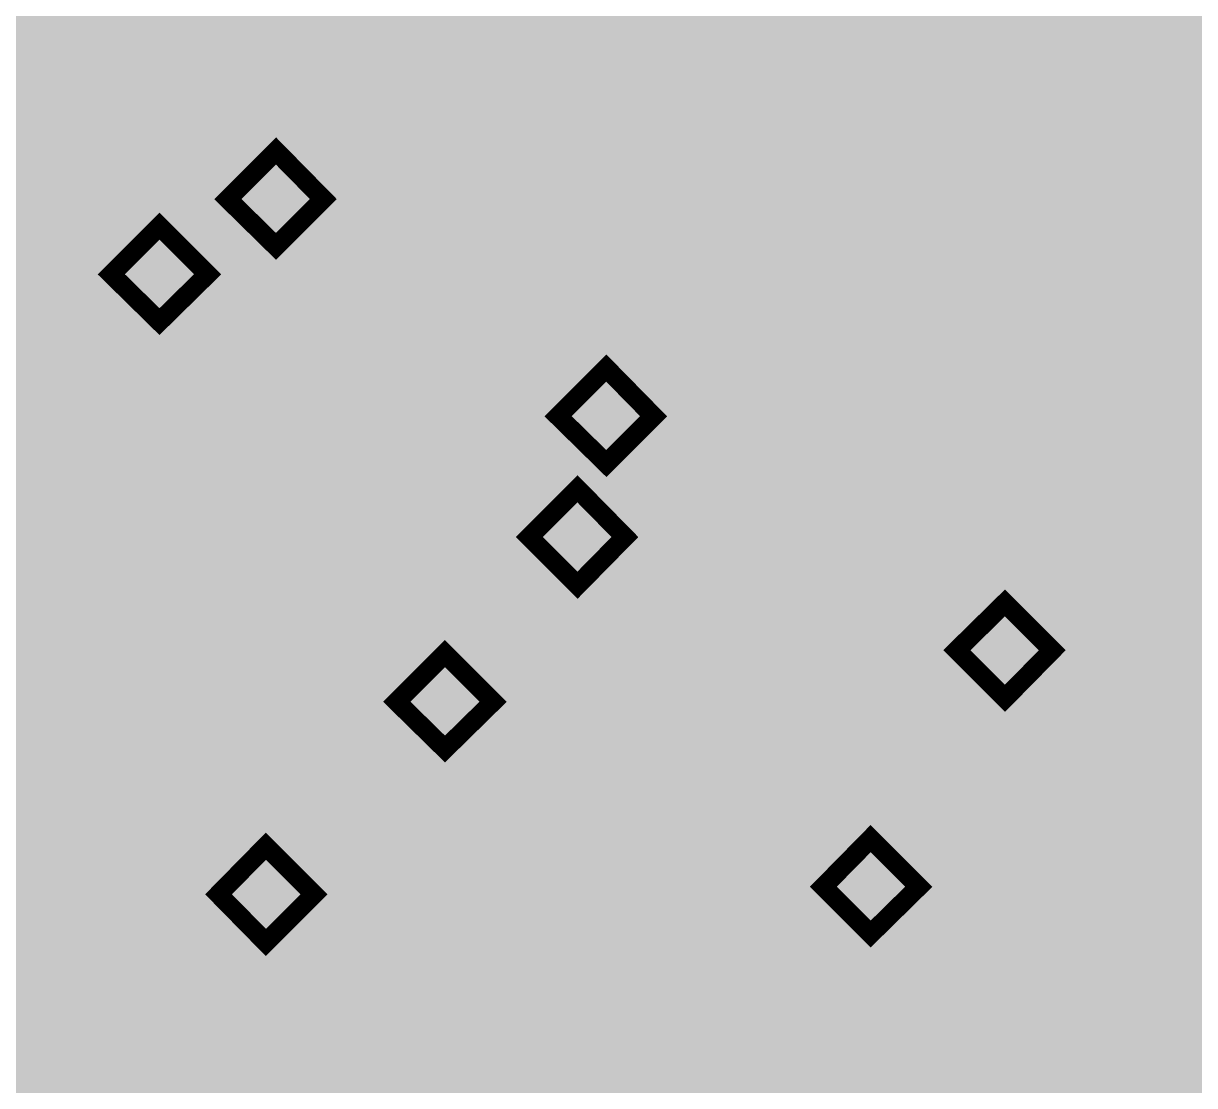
# Model space of a CAD drawing. Header units: millimetres. Extents: x 92 to 588, y 96 to 434.
# Drawn here: x 525.25 to 549.7, y 318.23 to 340.41 of the extents above; entities that cross this region are included whole.
import ezdxf

# ---------------------------------------------------------------- set-up
doc = ezdxf.new("R2010")
doc.units = ezdxf.units.MM
doc.layers.add('H', color=7, linetype='Continuous')
doc.layers.add('P', color=7, linetype='Continuous')

msp = doc.modelspace()

# ---------------------------------------------------------------- hatches: boundary and pattern name
at = {"layer": 'H', "linetype": 'Continuous'}
for points in [[(291.162, 223.903), (291.162, 433.788), (588.166, 433.788), (588.166, 223.903), (291.162, 223.903)], [(531.527, 337.585), (531.439, 337.585), (531.28, 337.603), (531.21, 337.638), (531.139, 337.673), (530.998, 337.762), (530.945, 337.815), (530.892, 337.885), (530.786, 338.079), (530.733, 338.185), (530.716, 338.308), (530.663, 338.591), (530.663, 338.767), (530.663, 338.926), (530.698, 339.243), (530.733, 339.367), (530.769, 339.508), (530.875, 339.737), (530.945, 339.843), (531.016, 339.949), (531.21, 340.09), (531.315, 340.161), (531.421, 340.196), (531.686, 340.266), (531.827, 340.266), (531.915, 340.266), (531.986, 340.249), (532.056, 340.249), (532.127, 340.231), (532.127, 339.896), (532.056, 339.914), (531.968, 339.949), (531.88, 339.967), (531.774, 339.967), (531.704, 339.967), (531.545, 339.931), (531.421, 339.878), (531.315, 339.808), (531.263, 339.755), (531.21, 339.684), (531.121, 339.561), (531.069, 339.402), (531.033, 339.208), (531.016, 339.102), (531.139, 338.926), (531.016, 338.855), (531.016, 338.82), (531.016, 338.785), (531.016, 338.555), (531.051, 338.344), (531.069, 338.256), (531.104, 338.185), (531.157, 338.062), (531.192, 338.009), (531.28, 337.938), (531.351, 337.885), (531.439, 337.868), (531.527, 337.868), (531.633, 337.868), (531.756, 337.92), (531.827, 337.973), (531.862, 338.009), (531.898, 338.044), (531.933, 338.15), (531.986, 338.308), (531.986, 338.45), (531.986, 338.538), (531.968, 338.661), (531.95, 338.732), (531.933, 338.767), (531.862, 338.873), (531.809, 338.908), (531.774, 338.926), (531.704, 338.961), (531.668, 338.979), (531.58, 338.996), (531.492, 338.996), (531.368, 338.996), (531.245, 338.961), (531.139, 338.926), (531.016, 339.102), (531.139, 339.19), (531.28, 339.243), (531.333, 339.261), (531.492, 339.279), (531.562, 339.279), (531.704, 339.279), (531.827, 339.243), (531.88, 339.226), (532.003, 339.173), (532.056, 339.138), (532.127, 339.067), (532.233, 338.943), (532.268, 338.855), (532.303, 338.767), (532.339, 338.573), (532.339, 338.467), (532.339, 338.379), (532.303, 338.185), (532.268, 338.097), (532.25, 338.026), (532.145, 337.885), (532.092, 337.815), (532.039, 337.762), (531.915, 337.673), (531.845, 337.638), (531.774, 337.603), (531.615, 337.585), (531.527, 337.585)], [(532.656, 337.638), (532.656, 337.991), (532.815, 338.15), (532.974, 338.308), (533.132, 338.45), (533.273, 338.626), (533.415, 338.767), (533.626, 339.032), (533.679, 339.138), (533.732, 339.243), (533.785, 339.437), (533.785, 339.543), (533.785, 339.649), (533.75, 339.737), (533.732, 339.773), (533.697, 339.843), (533.661, 339.861), (533.591, 339.914), (533.52, 339.949), (533.432, 339.967), (533.344, 339.967), (533.256, 339.967), (533.15, 339.949), (533.062, 339.914), (532.974, 339.896), (532.903, 339.861), (532.832, 339.808), (532.78, 339.773), (532.727, 339.737), (532.709, 340.108), (532.832, 340.161), (533.009, 340.213), (533.097, 340.249), (533.291, 340.266), (533.379, 340.266), (533.467, 340.266), (533.626, 340.249), (533.767, 340.196), (533.891, 340.125), (533.944, 340.072), (533.979, 340.037), (534.067, 339.914), (534.12, 339.79), (534.138, 339.631), (534.138, 339.561), (534.138, 339.402), (534.102, 339.279), (534.067, 339.155), (534.014, 339.049), (533.944, 338.926), (533.855, 338.82), (533.767, 338.714), (533.661, 338.591), (533.485, 338.414), (533.291, 338.238), (533.115, 338.062), (532.974, 337.92), (534.244, 337.92), (534.244, 337.638), (532.656, 337.638)], [(535.708, 337.638), (535.708, 337.991), (535.866, 338.15), (536.025, 338.308), (536.184, 338.45), (536.325, 338.626), (536.466, 338.767), (536.66, 339.032), (536.731, 339.138), (536.784, 339.243), (536.836, 339.437), (536.836, 339.543), (536.836, 339.649), (536.801, 339.737), (536.784, 339.773), (536.731, 339.843), (536.713, 339.861), (536.642, 339.914), (536.572, 339.949), (536.484, 339.967), (536.395, 339.967), (536.307, 339.967), (536.201, 339.949), (536.113, 339.914), (536.025, 339.896), (535.955, 339.861), (535.884, 339.808), (535.813, 339.773), (535.778, 339.737), (535.76, 340.108), (535.884, 340.161), (536.06, 340.213), (536.149, 340.249), (536.325, 340.266), (536.413, 340.266), (536.501, 340.266), (536.66, 340.249), (536.801, 340.196), (536.925, 340.125), (536.978, 340.072), (537.03, 340.037), (537.101, 339.914), (537.154, 339.79), (537.189, 339.631), (537.189, 339.561), (537.189, 339.402), (537.154, 339.279), (537.119, 339.155), (537.048, 339.049), (536.978, 338.926), (536.907, 338.82), (536.801, 338.714), (536.713, 338.591), (536.537, 338.414), (536.343, 338.238), (536.166, 338.062), (536.025, 337.92), (537.295, 337.92), (537.295, 337.638), (535.708, 337.638)], [(534.737, 337.638), (534.737, 338.132), (535.161, 338.132), (535.161, 337.638), (534.737, 337.638)], [(530.522, 335.751), (529.516, 336.739), (530.522, 337.744), (531.51, 336.739), (530.522, 335.751)], [(528.088, 334.181), (527.082, 335.169), (528.088, 336.174), (529.093, 335.169), (528.088, 334.181)], [(538.336, 333.052), (538.177, 333.087), (538.106, 333.105), (538.036, 333.14), (537.895, 333.228), (537.842, 333.281), (537.789, 333.352), (537.683, 333.546), (537.63, 333.652), (537.595, 333.775), (537.56, 334.075), (537.56, 334.234), (537.56, 334.41), (537.595, 334.71), (537.63, 334.851), (537.665, 334.975), (537.771, 335.222), (537.842, 335.31), (537.912, 335.416), (538.106, 335.557), (538.212, 335.627), (538.318, 335.68), (538.583, 335.733), (538.724, 335.733), (538.812, 335.733), (538.883, 335.733), (538.953, 335.716), (539.006, 335.698), (539.006, 335.363), (538.953, 335.398), (538.865, 335.416), (538.777, 335.433), (538.671, 335.433), (538.6, 335.433), (538.442, 335.398), (538.318, 335.345), (538.195, 335.275), (538.159, 335.222), (538.106, 335.169), (538.018, 335.028), (537.965, 334.869), (537.93, 334.675), (537.912, 334.569), (538.036, 334.393), (537.912, 334.322), (537.912, 334.287), (537.912, 334.216), (537.912, 334.163), (537.912, 334.04), (537.93, 333.811), (537.965, 333.722), (537.983, 333.652), (538.054, 333.528), (538.089, 333.475), (538.177, 333.405), (538.248, 333.37), (538.336, 333.334), (538.424, 333.334), (538.512, 333.334), (538.653, 333.387), (538.724, 333.44), (538.759, 333.475), (538.794, 333.511), (538.83, 333.617), (538.883, 333.775), (538.883, 333.934), (538.883, 334.005), (538.865, 334.146), (538.847, 334.199), (538.812, 334.252), (538.759, 334.34), (538.706, 334.375), (538.671, 334.41), (538.6, 334.446), (538.547, 334.446), (538.477, 334.463), (538.371, 334.463), (538.265, 334.463), (538.142, 334.428), (538.036, 334.393), (537.912, 334.569), (538.036, 334.657), (538.177, 334.71), (538.23, 334.728), (538.371, 334.745), (538.459, 334.745), (538.6, 334.745), (538.724, 334.728), (538.777, 334.71), (538.9, 334.64), (538.953, 334.604), (539.024, 334.551), (539.13, 334.41), (539.165, 334.322), (539.2, 334.234), (539.235, 334.04), (539.235, 333.934), (539.235, 333.846), (539.2, 333.652), (539.165, 333.564), (539.13, 333.493), (539.041, 333.352), (538.988, 333.299), (538.935, 333.228), (538.812, 333.14), (538.741, 333.105), (538.653, 333.087), (538.495, 333.052), (538.336, 333.052)], [(539.553, 333.105), (539.553, 333.458), (539.712, 333.617), (539.87, 333.775), (540.029, 333.934), (540.17, 334.093), (540.311, 334.252), (540.505, 334.498), (540.576, 334.604), (540.629, 334.71), (540.682, 334.904), (540.682, 335.01), (540.682, 335.116), (540.646, 335.204), (540.629, 335.239), (540.576, 335.31), (540.558, 335.328), (540.488, 335.38), (540.417, 335.416), (540.329, 335.433), (540.241, 335.433), (540.153, 335.433), (540.047, 335.416), (539.959, 335.398), (539.87, 335.363), (539.8, 335.328), (539.729, 335.292), (539.676, 335.239), (539.623, 335.222), (539.606, 335.574), (539.729, 335.645), (539.906, 335.68), (539.994, 335.716), (540.188, 335.733), (540.258, 335.733), (540.347, 335.733), (540.523, 335.716), (540.664, 335.663), (540.788, 335.592), (540.823, 335.539), (540.876, 335.504), (540.964, 335.38), (541.017, 335.257), (541.035, 335.116), (541.035, 335.028), (541.035, 334.887), (540.999, 334.745), (540.964, 334.622), (540.911, 334.516), (540.84, 334.393), (540.752, 334.287), (540.664, 334.181), (540.558, 334.075), (540.382, 333.881), (540.188, 333.705), (540.011, 333.528), (539.87, 333.405), (541.14, 333.405), (541.14, 333.105), (539.553, 333.105)], [(543.38, 333.034), (543.275, 333.052), (543.098, 333.07), (543.028, 333.105), (542.957, 333.123), (542.816, 333.211), (542.763, 333.264), (542.71, 333.317), (542.622, 333.44), (542.587, 333.511), (542.569, 333.581), (542.534, 333.74), (542.534, 333.811), (542.534, 333.916), (542.587, 334.11), (542.64, 334.199), (542.71, 334.287), (542.869, 334.428), (542.975, 334.481), (543.116, 334.34), (542.992, 334.234), (542.957, 334.163), (542.922, 334.093), (542.887, 333.934), (542.887, 333.846), (542.887, 333.722), (542.957, 333.528), (543.028, 333.458), (543.098, 333.387), (543.275, 333.299), (543.38, 333.299), (543.486, 333.299), (543.663, 333.37), (543.733, 333.44), (543.786, 333.493), (543.857, 333.687), (543.857, 333.793), (543.857, 333.863), (543.821, 333.987), (543.804, 334.04), (543.769, 334.093), (543.645, 334.181), (543.557, 334.234), (543.486, 334.269), (543.398, 334.304), (543.292, 334.34), (543.186, 334.393), (543.116, 334.34), (542.975, 334.481), (542.887, 334.551), (542.745, 334.675), (542.693, 334.728), (542.64, 334.798), (542.604, 334.975), (542.604, 335.063), (542.604, 335.133), (542.622, 335.275), (542.675, 335.398), (542.763, 335.504), (542.816, 335.557), (542.869, 335.592), (542.992, 335.663), (543.134, 335.716), (543.292, 335.751), (543.469, 335.751), (543.627, 335.716), (543.769, 335.68), (543.892, 335.61), (543.945, 335.557), (543.998, 335.504), (544.068, 335.416), (544.121, 335.292), (544.157, 335.151), (544.157, 335.081), (544.157, 334.992), (544.104, 334.834), (544.051, 334.745), (543.998, 334.657), (543.857, 334.534), (543.769, 334.481), (543.627, 334.622), (543.733, 334.745), (543.769, 334.798), (543.786, 334.869), (543.804, 335.01), (543.821, 335.081), (543.804, 335.169), (543.751, 335.31), (543.698, 335.38), (543.663, 335.398), (543.592, 335.451), (543.469, 335.486), (543.38, 335.486), (543.275, 335.486), (543.134, 335.433), (543.063, 335.38), (543.028, 335.363), (542.992, 335.292), (542.957, 335.186), (542.94, 335.098), (542.94, 335.045), (542.975, 334.939), (543.01, 334.887), (543.045, 334.851), (543.134, 334.763), (543.186, 334.728), (543.257, 334.693), (543.363, 334.64), (543.469, 334.604), (543.557, 334.569), (543.627, 334.622), (543.769, 334.481), (543.874, 334.41), (544.033, 334.287), (544.104, 334.216), (544.157, 334.128), (544.21, 333.934), (544.21, 333.828), (544.21, 333.74), (544.192, 333.581), (544.121, 333.44), (544.033, 333.317), (543.98, 333.264), (543.91, 333.211), (543.786, 333.123), (543.627, 333.07), (543.469, 333.052), (543.38, 333.034)], [(545.321, 333.034), (545.233, 333.052), (545.056, 333.07), (544.968, 333.105), (544.897, 333.123), (544.756, 333.211), (544.703, 333.264), (544.65, 333.317), (544.562, 333.44), (544.545, 333.511), (544.509, 333.581), (544.492, 333.74), (544.474, 333.811), (544.492, 333.916), (544.545, 334.11), (544.598, 334.199), (544.65, 334.287), (544.809, 334.428), (544.915, 334.481), (545.056, 334.34), (544.95, 334.234), (544.915, 334.163), (544.88, 334.093), (544.827, 333.934), (544.827, 333.846), (544.845, 333.722), (544.915, 333.528), (544.968, 333.458), (545.039, 333.387), (545.215, 333.299), (545.321, 333.299), (545.427, 333.299), (545.603, 333.37), (545.674, 333.44), (545.744, 333.493), (545.797, 333.687), (545.815, 333.793), (545.815, 333.863), (545.779, 333.987), (545.744, 334.04), (545.709, 334.093), (545.585, 334.181), (545.497, 334.234), (545.444, 334.269), (545.356, 334.304), (545.25, 334.34), (545.127, 334.393), (545.056, 334.34), (544.915, 334.481), (544.827, 334.551), (544.686, 334.675), (544.633, 334.728), (544.598, 334.798), (544.545, 334.975), (544.545, 335.063), (544.545, 335.133), (544.58, 335.275), (544.633, 335.398), (544.703, 335.504), (544.756, 335.557), (544.827, 335.592), (544.95, 335.663), (545.091, 335.716), (545.233, 335.751), (545.409, 335.751), (545.568, 335.716), (545.709, 335.68), (545.832, 335.61), (545.885, 335.557), (545.938, 335.504), (546.026, 335.416), (546.079, 335.292), (546.097, 335.151), (546.097, 335.081), (546.097, 334.992), (546.044, 334.834), (545.991, 334.745), (545.938, 334.657), (545.797, 334.534), (545.709, 334.481), (545.568, 334.622), (545.674, 334.745), (545.709, 334.798), (545.726, 334.869), (545.762, 335.01), (545.762, 335.081), (545.762, 335.169), (545.691, 335.31), (545.638, 335.38), (545.621, 335.398), (545.55, 335.451), (545.427, 335.486), (545.321, 335.486), (545.233, 335.486), (545.074, 335.433), (545.003, 335.38), (544.986, 335.363), (544.933, 335.292), (544.897, 335.186), (544.897, 335.098), (544.897, 335.045), (544.933, 334.939), (544.95, 334.887), (544.986, 334.851), (545.074, 334.763), (545.144, 334.728), (545.303, 334.64), (545.409, 334.604), (545.497, 334.569), (545.568, 334.622), (545.709, 334.481), (545.815, 334.41), (545.991, 334.287), (546.044, 334.216), (546.097, 334.128), (546.167, 333.934), (546.167, 333.828), (546.167, 333.74), (546.132, 333.581), (546.079, 333.44), (545.973, 333.317), (545.92, 333.264), (545.868, 333.211), (545.726, 333.123), (545.585, 333.07), (545.409, 333.052), (545.321, 333.034)], [(526.782, 331.694), (526.624, 331.729), (526.553, 331.747), (526.482, 331.782), (526.359, 331.87), (526.306, 331.923), (526.235, 332.011), (526.13, 332.188), (526.094, 332.311), (526.059, 332.435), (526.024, 332.717), (526.006, 332.893), (526.024, 333.052), (526.059, 333.352), (526.077, 333.493), (526.112, 333.634), (526.235, 333.863), (526.288, 333.969), (526.377, 334.058), (526.553, 334.216), (526.659, 334.269), (526.765, 334.322), (527.029, 334.375), (527.17, 334.375), (527.259, 334.375), (527.329, 334.375), (527.4, 334.357), (527.47, 334.34), (527.47, 334.022), (527.4, 334.04), (527.311, 334.058), (527.223, 334.075), (527.117, 334.093), (527.047, 334.075), (526.906, 334.058), (526.765, 334.005), (526.659, 333.916), (526.606, 333.863), (526.553, 333.811), (526.482, 333.669), (526.412, 333.511), (526.377, 333.317), (526.377, 333.228), (526.482, 333.034), (526.377, 332.982), (526.359, 332.929), (526.359, 332.893), (526.359, 332.682), (526.394, 332.47), (526.412, 332.382), (526.447, 332.294), (526.5, 332.17), (526.553, 332.135), (526.624, 332.047), (526.694, 332.011), (526.782, 331.994), (526.87, 331.976), (526.976, 331.994), (527.1, 332.029), (527.17, 332.1), (527.206, 332.135), (527.241, 332.17), (527.294, 332.258), (527.329, 332.435), (527.329, 332.576), (527.329, 332.646), (527.311, 332.788), (527.294, 332.84), (527.276, 332.893), (527.206, 332.982), (527.153, 333.034), (527.117, 333.052), (527.047, 333.087), (527.012, 333.105), (526.923, 333.105), (526.835, 333.123), (526.712, 333.105), (526.588, 333.087), (526.482, 333.034), (526.377, 333.228), (526.5, 333.299), (526.624, 333.352), (526.694, 333.37), (526.835, 333.405), (526.906, 333.405), (527.047, 333.387), (527.17, 333.37), (527.223, 333.352), (527.347, 333.299), (527.4, 333.246), (527.47, 333.193), (527.576, 333.052), (527.629, 332.982), (527.647, 332.893), (527.682, 332.699), (527.682, 332.593), (527.682, 332.488), (527.647, 332.311), (527.629, 332.223), (527.594, 332.135), (527.505, 331.994), (527.453, 331.941), (527.382, 331.888), (527.259, 331.8), (527.188, 331.764), (527.117, 331.729), (526.959, 331.694), (526.782, 331.694)], [(527.999, 331.747), (527.999, 332.117), (528.176, 332.276), (528.317, 332.417), (528.476, 332.576), (528.617, 332.735), (528.758, 332.893), (528.97, 333.158), (529.022, 333.264), (529.075, 333.352), (529.128, 333.564), (529.128, 333.652), (529.128, 333.758), (529.093, 333.846), (529.075, 333.881), (529.04, 333.952), (529.005, 333.987), (528.952, 334.04), (528.864, 334.058), (528.793, 334.075), (528.687, 334.093), (528.599, 334.093), (528.511, 334.058), (528.405, 334.04), (528.317, 334.005), (528.246, 333.969), (528.176, 333.934), (528.123, 333.899), (528.07, 333.863), (528.052, 334.234), (528.176, 334.287), (528.352, 334.34), (528.458, 334.357), (528.634, 334.393), (528.723, 334.393), (528.811, 334.393), (528.97, 334.357), (529.111, 334.322), (529.234, 334.234), (529.287, 334.199), (529.34, 334.146), (529.41, 334.04), (529.463, 333.899), (529.481, 333.758), (529.481, 333.669), (529.481, 333.528), (529.446, 333.405), (529.41, 333.264), (529.358, 333.158), (529.287, 333.052), (529.199, 332.929), (529.111, 332.823), (529.005, 332.717), (528.846, 332.541), (528.652, 332.347), (528.458, 332.17), (528.317, 332.047), (529.605, 332.047), (529.605, 331.747), (527.999, 331.747)], [(531.756, 331.694), (531.562, 331.712), (531.386, 331.729), (531.21, 331.782), (531.069, 331.853), (531.069, 332.205), (531.139, 332.188), (531.21, 332.135), (531.298, 332.1), (531.386, 332.082), (531.474, 332.047), (531.562, 332.011), (531.651, 331.994), (531.756, 331.994), (531.862, 332.011), (531.95, 332.029), (532.003, 332.047), (532.092, 332.117), (532.127, 332.153), (532.18, 332.241), (532.233, 332.329), (532.25, 332.435), (532.268, 332.576), (532.25, 332.646), (532.233, 332.752), (532.215, 332.805), (532.197, 332.84), (532.145, 332.911), (532.109, 332.946), (532.074, 332.982), (531.986, 333.017), (531.933, 333.034), (531.827, 333.07), (531.686, 333.07), (531.545, 333.07), (531.404, 333.052), (531.28, 333.017), (531.174, 332.999), (531.174, 334.34), (532.603, 334.34), (532.603, 334.022), (531.51, 334.022), (531.51, 333.352), (531.58, 333.352), (531.633, 333.352), (531.704, 333.352), (531.756, 333.352), (531.933, 333.352), (532.092, 333.317), (532.145, 333.299), (532.286, 333.246), (532.339, 333.193), (532.409, 333.14), (532.515, 333.017), (532.55, 332.946), (532.568, 332.876), (532.603, 332.682), (532.621, 332.576), (532.603, 332.488), (532.585, 332.311), (532.55, 332.223), (532.515, 332.153), (532.444, 332.011), (532.391, 331.958), (532.321, 331.888), (532.197, 331.8), (532.109, 331.764), (532.039, 331.729), (531.845, 331.694), (531.756, 331.694)], [(533.591, 331.694), (533.397, 331.729), (533.291, 331.747), (533.115, 331.8), (532.974, 331.853), (532.974, 332.223), (533.115, 332.153), (533.291, 332.064), (533.379, 332.029), (533.573, 331.994), (533.661, 331.994), (533.767, 331.994), (533.873, 332.029), (533.926, 332.047), (534.014, 332.1), (534.05, 332.135), (534.12, 332.223), (534.155, 332.311), (534.173, 332.364), (534.191, 332.47), (534.191, 332.611), (534.173, 332.717), (534.155, 332.77), (534.12, 332.823), (534.067, 332.893), (534.032, 332.911), (533.961, 332.964), (533.855, 332.982), (533.767, 332.999), (533.644, 332.999), (533.503, 332.999), (533.503, 333.299), (533.609, 333.299), (533.732, 333.299), (533.926, 333.352), (533.997, 333.405), (534.032, 333.44), (534.085, 333.511), (534.138, 333.634), (534.138, 333.722), (534.138, 333.775), (534.12, 333.863), (534.102, 333.899), (534.085, 333.934), (534.032, 333.987), (534.014, 334.005), (533.944, 334.04), (533.855, 334.075), (533.785, 334.093), (533.697, 334.093), (533.591, 334.093), (533.503, 334.058), (533.415, 334.04), (533.326, 334.005), (533.238, 333.969), (533.168, 333.934), (533.115, 333.899), (533.062, 333.863), (533.044, 334.234), (533.168, 334.287), (533.344, 334.34), (533.45, 334.357), (533.626, 334.393), (533.714, 334.393), (533.891, 334.375), (534.032, 334.357), (534.085, 334.34), (534.208, 334.287), (534.261, 334.234), (534.314, 334.199), (534.402, 334.093), (534.438, 334.04), (534.455, 333.987), (534.49, 333.846), (534.49, 333.758), (534.49, 333.652), (534.42, 333.475), (534.349, 333.387), (534.279, 333.317), (534.12, 333.211), (534.014, 333.193), (534.102, 333.14), (534.191, 333.105), (534.279, 333.07), (534.367, 332.999), (534.402, 332.964), (534.473, 332.858), (534.49, 332.805), (534.508, 332.735), (534.543, 332.593), (534.543, 332.523), (534.543, 332.435), (534.508, 332.276), (534.49, 332.188), (534.455, 332.117), (534.367, 331.994), (534.314, 331.941), (534.261, 331.888), (534.12, 331.782), (534.05, 331.764), (533.961, 331.729), (533.785, 331.694), (533.591, 331.694)], [(541.634, 333.105), (541.634, 333.599), (542.058, 333.599), (542.058, 333.105), (541.634, 333.105)], [(537.419, 331.218), (536.413, 332.205), (537.419, 333.211), (538.406, 332.205), (537.419, 331.218)], [(530.081, 331.747), (530.081, 332.241), (530.504, 332.241), (530.504, 331.747), (530.081, 331.747)], [(536.819, 328.678), (535.813, 329.683), (536.819, 330.688), (537.807, 329.683), (536.819, 328.678)], [(546.661, 328.148), (546.503, 328.184), (546.432, 328.201), (546.361, 328.237), (546.238, 328.325), (546.167, 328.378), (546.115, 328.466), (546.009, 328.642), (545.956, 328.766), (545.938, 328.889), (545.885, 329.172), (545.885, 329.348), (545.885, 329.507), (545.92, 329.807), (545.956, 329.948), (545.991, 330.089), (546.097, 330.318), (546.167, 330.424), (546.238, 330.512), (546.432, 330.671), (546.538, 330.724), (546.644, 330.777), (546.908, 330.83), (547.049, 330.83), (547.138, 330.83), (547.208, 330.83), (547.279, 330.812), (547.349, 330.794), (547.349, 330.477), (547.279, 330.494), (547.19, 330.512), (547.102, 330.53), (546.996, 330.547), (546.926, 330.53), (546.767, 330.512), (546.644, 330.459), (546.538, 330.371), (546.485, 330.318), (546.432, 330.265), (546.344, 330.124), (546.291, 329.965), (546.256, 329.771), (546.238, 329.683), (546.361, 329.489), (546.238, 329.436), (546.238, 329.383), (546.238, 329.348), (546.238, 329.136), (546.273, 328.925), (546.291, 328.836), (546.326, 328.748), (546.379, 328.625), (546.414, 328.589), (546.503, 328.501), (546.573, 328.466), (546.661, 328.448), (546.75, 328.431), (546.855, 328.448), (546.979, 328.484), (547.049, 328.554), (547.085, 328.589), (547.12, 328.625), (547.155, 328.713), (547.208, 328.889), (547.208, 329.03), (547.208, 329.101), (547.19, 329.242), (547.173, 329.295), (547.155, 329.348), (547.085, 329.436), (547.032, 329.489), (546.996, 329.507), (546.926, 329.542), (546.891, 329.56), (546.802, 329.56), (546.714, 329.577), (546.591, 329.56), (546.467, 329.542), (546.361, 329.489), (546.238, 329.683), (546.361, 329.754), (546.503, 329.807), (546.555, 329.824), (546.714, 329.859), (546.785, 329.859), (546.926, 329.842), (547.049, 329.824), (547.102, 329.807), (547.226, 329.754), (547.279, 329.701), (547.349, 329.648), (547.455, 329.507), (547.49, 329.436), (547.526, 329.348), (547.561, 329.154), (547.561, 329.048), (547.561, 328.942), (547.526, 328.766), (547.49, 328.678), (547.473, 328.589), (547.385, 328.448), (547.261, 328.343), (547.138, 328.254), (547.067, 328.219), (546.996, 328.184), (546.838, 328.148), (546.661, 328.148)], [(547.878, 328.201), (547.878, 328.572), (548.037, 328.731), (548.196, 328.872), (548.355, 329.03), (548.496, 329.189), (548.637, 329.348), (548.849, 329.613), (548.901, 329.718), (548.954, 329.807), (549.007, 330.018), (549.007, 330.106), (549.007, 330.212), (548.972, 330.3), (548.954, 330.336), (548.919, 330.406), (548.884, 330.442), (548.813, 330.494), (548.743, 330.512), (548.655, 330.53), (548.566, 330.547), (548.478, 330.547), (548.372, 330.512), (548.284, 330.494), (548.196, 330.459), (548.125, 330.424), (548.055, 330.389), (548.002, 330.353), (547.949, 330.318), (547.931, 330.688), (548.055, 330.741), (548.231, 330.794), (548.319, 330.812), (548.513, 330.847), (548.602, 330.847), (548.69, 330.847), (548.849, 330.812), (548.99, 330.777), (549.113, 330.688), (549.166, 330.653), (549.201, 330.6), (549.29, 330.494), (549.342, 330.353), (549.36, 330.212), (549.36, 330.124), (549.36, 329.983), (549.325, 329.859), (549.29, 329.718), (549.237, 329.613), (549.166, 329.507), (549.078, 329.383), (548.99, 329.277), (548.884, 329.172), (548.707, 328.995), (548.513, 328.801), (548.337, 328.625), (548.196, 328.501), (549.466, 328.501), (549.466, 328.201), (547.878, 328.201)], [(537.736, 327.284), (537.577, 327.319), (537.507, 327.337), (537.436, 327.372), (537.295, 327.461), (537.242, 327.513), (537.189, 327.584), (537.083, 327.778), (537.03, 327.884), (536.995, 328.007), (536.96, 328.307), (536.96, 328.466), (536.96, 328.642), (536.995, 328.942), (537.03, 329.083), (537.066, 329.207), (537.172, 329.454), (537.242, 329.542), (537.313, 329.648), (537.507, 329.789), (537.613, 329.859), (537.718, 329.912), (537.983, 329.965), (538.124, 329.965), (538.212, 329.965), (538.283, 329.965), (538.353, 329.948), (538.406, 329.93), (538.406, 329.595), (538.353, 329.63), (538.265, 329.648), (538.177, 329.665), (538.071, 329.665), (538.001, 329.665), (537.842, 329.63), (537.718, 329.577), (537.595, 329.507), (537.56, 329.454), (537.507, 329.401), (537.419, 329.26), (537.366, 329.101), (537.33, 328.907), (537.313, 328.801), (537.436, 328.625), (537.313, 328.554), (537.313, 328.519), (537.313, 328.484), (537.313, 328.448), (537.313, 328.395), (537.313, 328.272), (537.33, 328.043), (537.366, 327.954), (537.383, 327.884), (537.454, 327.76), (537.489, 327.708), (537.577, 327.637), (537.648, 327.602), (537.736, 327.566), (537.824, 327.566), (537.912, 327.566), (538.054, 327.619), (538.124, 327.672), (538.159, 327.708), (538.195, 327.743), (538.23, 327.849), (538.283, 328.007), (538.283, 328.166), (538.283, 328.237), (538.265, 328.36), (538.248, 328.431), (538.212, 328.484), (538.159, 328.572), (538.106, 328.607), (538.071, 328.642), (538.001, 328.678), (537.948, 328.678), (537.877, 328.695), (537.771, 328.695), (537.665, 328.695), (537.542, 328.66), (537.436, 328.625), (537.313, 328.801), (537.436, 328.889), (537.577, 328.942), (537.63, 328.96), (537.771, 328.978), (537.86, 328.978), (538.001, 328.978), (538.124, 328.96), (538.177, 328.942), (538.3, 328.872), (538.353, 328.836), (538.424, 328.783), (538.53, 328.642), (538.565, 328.554), (538.6, 328.466), (538.636, 328.272), (538.636, 328.166), (538.636, 328.078), (538.6, 327.884), (538.565, 327.796), (538.53, 327.725), (538.442, 327.584), (538.389, 327.531), (538.336, 327.461), (538.212, 327.372), (538.142, 327.337), (538.054, 327.319), (537.895, 327.284), (537.736, 327.284)], [(539.535, 327.284), (539.341, 327.302), (539.253, 327.319), (539.077, 327.372), (538.935, 327.443), (538.935, 327.813), (539.077, 327.725), (539.253, 327.655), (539.341, 327.619), (539.518, 327.584), (539.606, 327.584), (539.712, 327.584), (539.835, 327.619), (539.87, 327.637), (539.976, 327.69), (540.011, 327.725), (540.064, 327.796), (540.117, 327.884), (540.135, 327.937), (540.153, 328.06), (540.153, 328.201), (540.117, 328.307), (540.1, 328.36), (540.082, 328.395), (540.029, 328.466), (539.994, 328.501), (539.923, 328.537), (539.817, 328.572), (539.712, 328.589), (539.606, 328.589), (539.465, 328.589), (539.465, 328.872), (539.57, 328.872), (539.676, 328.889), (539.87, 328.942), (539.959, 328.995), (539.994, 329.013), (540.047, 329.083), (540.1, 329.207), (540.1, 329.313), (540.1, 329.366), (540.082, 329.436), (540.064, 329.471), (540.047, 329.507), (539.994, 329.577), (539.959, 329.595), (539.888, 329.63), (539.817, 329.648), (539.729, 329.665), (539.641, 329.665), (539.553, 329.665), (539.465, 329.648), (539.359, 329.63), (539.271, 329.595), (539.2, 329.56), (539.13, 329.524), (539.077, 329.471), (539.024, 329.454), (539.006, 329.807), (539.13, 329.877), (539.306, 329.93), (539.394, 329.948), (539.588, 329.965), (539.676, 329.965), (539.835, 329.965), (539.976, 329.93), (540.047, 329.912), (540.17, 329.859), (540.223, 329.824), (540.276, 329.789), (540.364, 329.683), (540.4, 329.63), (540.417, 329.56), (540.452, 329.418), (540.452, 329.348), (540.435, 329.242), (540.364, 329.048), (540.311, 328.978), (540.241, 328.889), (540.064, 328.801), (539.976, 328.766), (540.047, 328.731), (540.153, 328.695), (540.241, 328.642), (540.311, 328.572), (540.364, 328.537), (540.417, 328.448), (540.452, 328.378), (540.47, 328.325), (540.505, 328.184), (540.505, 328.007), (540.47, 327.849), (540.435, 327.778), (540.4, 327.708), (540.329, 327.584), (540.276, 327.513), (540.205, 327.461), (540.082, 327.372), (539.994, 327.337), (539.923, 327.319), (539.729, 327.284), (539.535, 327.284)], [(542.005, 327.337), (542.005, 327.69), (542.163, 327.849), (542.322, 328.007), (542.463, 328.166), (542.622, 328.325), (542.763, 328.484), (542.957, 328.731), (543.028, 328.836), (543.063, 328.942), (543.116, 329.136), (543.134, 329.242), (543.116, 329.348), (543.098, 329.436), (543.081, 329.471), (543.028, 329.542), (543.01, 329.56), (542.94, 329.613), (542.869, 329.648), (542.781, 329.665), (542.693, 329.665), (542.587, 329.665), (542.499, 329.648), (542.41, 329.63), (542.322, 329.595), (542.252, 329.56), (542.181, 329.524), (542.11, 329.471), (542.075, 329.454), (542.058, 329.807), (542.163, 329.859), (542.357, 329.912), (542.446, 329.948), (542.622, 329.965), (542.71, 329.965), (542.798, 329.965), (542.957, 329.948), (543.098, 329.895), (543.222, 329.824), (543.275, 329.771), (543.328, 329.736), (543.398, 329.613), (543.451, 329.489), (543.486, 329.348), (543.486, 329.26), (543.469, 329.119), (543.451, 328.978), (543.416, 328.854), (543.345, 328.748), (543.275, 328.625), (543.186, 328.519), (543.098, 328.413), (543.01, 328.307), (542.834, 328.113), (542.64, 327.937), (542.446, 327.76), (542.322, 327.637), (543.592, 327.637), (543.592, 327.337), (542.005, 327.337)], [(544.527, 327.284), (544.333, 327.302), (544.245, 327.319), (544.068, 327.372), (543.927, 327.443), (543.927, 327.813), (544.068, 327.725), (544.245, 327.655), (544.333, 327.619), (544.509, 327.584), (544.615, 327.584), (544.721, 327.584), (544.827, 327.619), (544.88, 327.637), (544.968, 327.69), (545.003, 327.725), (545.056, 327.796), (545.109, 327.884), (545.127, 327.937), (545.144, 328.06), (545.144, 328.131), (545.144, 328.201), (545.109, 328.307), (545.091, 328.36), (545.074, 328.395), (545.021, 328.466), (544.986, 328.501), (544.915, 328.537), (544.809, 328.572), (544.703, 328.589), (544.598, 328.589), (544.456, 328.589), (544.456, 328.872), (544.562, 328.872), (544.686, 328.889), (544.862, 328.942), (544.95, 328.995), (544.986, 329.013), (545.039, 329.083), (545.091, 329.207), (545.091, 329.313), (545.091, 329.366), (545.074, 329.436), (545.056, 329.471), (545.039, 329.507), (544.986, 329.577), (544.95, 329.595), (544.88, 329.63), (544.809, 329.648), (544.721, 329.665), (544.633, 329.665), (544.545, 329.665), (544.456, 329.648), (544.351, 329.63), (544.262, 329.595), (544.192, 329.56), (544.121, 329.524), (544.068, 329.471), (544.015, 329.454), (543.998, 329.807), (544.121, 329.877), (544.298, 329.93), (544.404, 329.948), (544.58, 329.965), (544.668, 329.965), (544.827, 329.965), (544.968, 329.93), (545.039, 329.912), (545.162, 329.859), (545.215, 329.824), (545.268, 329.789), (545.356, 329.683), (545.391, 329.63), (545.409, 329.56), (545.444, 329.418), (545.444, 329.348), (545.444, 329.242), (545.374, 329.048), (545.303, 328.978), (545.233, 328.889), (545.056, 328.801), (544.968, 328.766), (545.056, 328.731), (545.144, 328.695), (545.233, 328.642), (545.303, 328.572), (545.356, 328.537), (545.409, 328.448), (545.444, 328.378), (545.462, 328.325), (545.497, 328.184), (545.497, 328.096), (545.497, 328.007), (545.462, 327.849), (545.427, 327.778), (545.391, 327.708), (545.321, 327.584), (545.268, 327.513), (545.197, 327.461), (545.074, 327.372), (544.986, 327.337), (544.915, 327.319), (544.721, 327.284), (544.527, 327.284)], [(529.128, 326.279), (529.022, 326.296), (528.828, 326.314), (528.74, 326.332), (528.564, 326.385), (528.423, 326.438), (528.423, 326.808), (528.564, 326.737), (528.74, 326.667), (528.828, 326.632), (529.005, 326.596), (529.111, 326.579), (529.216, 326.596), (529.322, 326.614), (529.375, 326.632), (529.463, 326.702), (529.499, 326.737), (529.552, 326.808), (529.605, 326.896), (529.622, 326.949), (529.64, 327.055), (529.64, 327.196), (529.622, 327.319), (529.587, 327.355), (529.569, 327.408), (529.516, 327.478), (529.481, 327.496), (529.41, 327.549), (529.305, 327.584), (529.199, 327.584), (529.093, 327.602), (528.952, 327.602), (528.952, 327.884), (529.058, 327.884), (529.181, 327.884), (529.358, 327.937), (529.446, 327.99), (529.481, 328.025), (529.534, 328.096), (529.587, 328.219), (529.587, 328.325), (529.587, 328.36), (529.569, 328.448), (529.552, 328.484), (529.534, 328.519), (529.481, 328.572), (529.393, 328.642), (529.305, 328.66), (529.216, 328.678), (529.128, 328.678), (529.04, 328.678), (528.952, 328.66), (528.864, 328.625), (528.758, 328.589), (528.687, 328.554), (528.617, 328.519), (528.564, 328.484), (528.511, 328.448), (528.493, 328.819), (528.617, 328.872), (528.793, 328.925), (528.899, 328.942), (529.075, 328.978), (529.164, 328.978), (529.34, 328.978), (529.463, 328.942), (529.534, 328.925), (529.657, 328.872), (529.71, 328.836), (529.763, 328.783), (529.851, 328.695), (529.887, 328.625), (529.904, 328.572), (529.94, 328.431), (529.94, 328.36), (529.94, 328.254), (529.869, 328.06), (529.799, 327.972), (529.728, 327.902), (529.552, 327.796), (529.463, 327.778), (529.552, 327.725), (529.64, 327.69), (529.728, 327.655), (529.816, 327.584), (529.851, 327.549), (529.904, 327.443), (529.94, 327.39), (529.957, 327.337), (529.993, 327.196), (529.993, 327.108), (529.993, 327.02), (529.957, 326.861), (529.922, 326.79), (529.904, 326.72), (529.816, 326.579), (529.763, 326.526), (529.693, 326.473), (529.569, 326.385), (529.481, 326.349), (529.41, 326.314), (529.216, 326.296), (529.128, 326.279)], [(530.381, 326.332), (530.381, 326.702), (530.557, 326.861), (530.716, 327.02), (530.857, 327.161), (531.016, 327.319), (531.157, 327.478), (531.351, 327.743), (531.404, 327.849), (531.457, 327.937), (531.51, 328.148), (531.527, 328.254), (531.51, 328.36), (531.492, 328.431), (531.474, 328.484), (531.421, 328.537), (531.386, 328.572), (531.333, 328.625), (531.245, 328.66), (531.174, 328.678), (531.069, 328.678), (530.98, 328.678), (530.892, 328.66), (530.804, 328.625), (530.716, 328.589), (530.628, 328.572), (530.575, 328.519), (530.504, 328.484), (530.451, 328.448), (530.434, 328.819), (530.557, 328.872), (530.733, 328.925), (530.839, 328.942), (531.016, 328.978), (531.104, 328.978), (531.192, 328.978), (531.351, 328.96), (531.492, 328.907), (531.615, 328.836), (531.668, 328.783), (531.721, 328.731), (531.792, 328.625), (531.845, 328.501), (531.862, 328.343), (531.88, 328.272), (531.862, 328.113), (531.845, 327.99), (531.792, 327.866), (531.739, 327.743), (531.668, 327.637), (531.58, 327.531), (531.492, 327.408), (531.386, 327.302), (531.227, 327.125), (531.033, 326.931), (530.839, 326.755), (530.716, 326.632), (531.986, 326.632), (531.986, 326.332), (530.381, 326.332)], [(526.412, 326.332), (526.412, 327.231), (526.412, 327.513), (526.412, 328.519), (525.548, 327.513), (526.412, 327.513), (526.412, 327.231), (525.265, 327.231), (525.265, 327.584), (526.43, 328.925), (526.747, 328.925), (526.747, 327.513), (527.047, 327.513), (527.047, 327.231), (526.747, 327.231), (526.747, 326.332), (526.412, 326.332)], [(545.744, 326.314), (544.739, 327.319), (545.744, 328.307), (546.732, 327.319), (545.744, 326.314)], [(541.035, 327.337), (541.035, 327.831), (541.458, 327.831), (541.458, 327.337), (541.035, 327.337)], [(534.05, 325.256), (533.044, 326.243), (534.05, 327.249), (535.055, 326.243), (534.05, 325.256)], [(527.488, 326.332), (527.488, 326.826), (527.894, 326.826), (527.894, 326.332), (527.488, 326.332)], [(542.94, 321.393), (541.952, 322.381), (542.94, 323.386), (543.945, 322.381), (542.94, 321.393)], [(530.31, 321.216), (529.322, 322.222), (530.31, 323.227), (531.315, 322.222), (530.31, 321.216)], [(545.691, 319.258), (545.532, 319.294), (545.462, 319.311), (545.391, 319.347), (545.268, 319.435), (545.197, 319.488), (545.144, 319.558), (545.039, 319.752), (545.003, 319.876), (544.968, 319.982), (544.915, 320.282), (544.915, 320.617), (544.95, 320.917), (544.986, 321.058), (545.021, 321.181), (545.127, 321.428), (545.197, 321.534), (545.285, 321.622), (545.462, 321.781), (545.568, 321.834), (545.674, 321.887), (545.938, 321.94), (546.079, 321.94), (546.167, 321.94), (546.238, 321.94), (546.309, 321.922), (546.379, 321.904), (546.379, 321.569), (546.309, 321.604), (546.22, 321.622), (546.132, 321.64), (546.026, 321.64), (545.956, 321.64), (545.815, 321.622), (545.674, 321.569), (545.568, 321.481), (545.515, 321.428), (545.462, 321.375), (545.391, 321.234), (545.321, 321.075), (545.285, 320.881), (545.268, 320.775), (545.391, 320.599), (545.268, 320.528), (545.268, 320.493), (545.268, 320.458), (545.268, 320.423), (545.268, 320.37), (545.268, 320.246), (545.303, 320.017), (545.321, 319.946), (545.356, 319.858), (545.409, 319.735), (545.462, 319.682), (545.532, 319.611), (545.603, 319.576), (545.691, 319.541), (545.779, 319.541), (545.885, 319.541), (546.009, 319.594), (546.079, 319.647), (546.115, 319.682), (546.15, 319.735), (546.203, 319.823), (546.238, 319.999), (546.238, 320.14), (546.238, 320.211), (546.22, 320.352), (546.185, 320.458), (546.115, 320.546), (546.062, 320.581), (546.026, 320.617), (545.956, 320.652), (545.92, 320.652), (545.832, 320.67), (545.744, 320.67), (545.621, 320.67), (545.497, 320.634), (545.391, 320.599), (545.268, 320.775), (545.409, 320.864), (545.532, 320.917), (545.603, 320.934), (545.744, 320.952), (545.815, 320.969), (545.956, 320.952), (546.079, 320.934), (546.132, 320.917), (546.256, 320.846), (546.309, 320.811), (546.379, 320.758), (546.485, 320.617), (546.52, 320.528), (546.555, 320.458), (546.591, 320.264), (546.591, 320.158), (546.591, 320.052), (546.555, 319.876), (546.538, 319.788), (546.503, 319.699), (546.414, 319.558), (546.361, 319.505), (546.291, 319.435), (546.167, 319.347), (546.097, 319.311), (546.026, 319.294), (545.868, 319.258), (545.691, 319.258)], [(547.49, 319.258), (547.296, 319.276), (547.208, 319.311), (547.032, 319.347), (546.891, 319.417), (546.891, 319.788), (547.032, 319.699), (547.208, 319.629), (547.296, 319.594), (547.473, 319.558), (547.579, 319.558), (547.684, 319.558), (547.79, 319.594), (547.843, 319.611), (547.931, 319.664), (547.967, 319.699), (548.02, 319.788), (548.072, 319.876), (548.09, 319.911), (548.108, 320.035), (548.108, 320.105), (548.108, 320.176), (548.09, 320.282), (548.072, 320.334), (548.037, 320.37), (547.984, 320.44), (547.949, 320.476), (547.878, 320.528), (547.773, 320.546), (547.684, 320.564), (547.561, 320.564), (547.42, 320.564), (547.42, 320.864), (547.526, 320.864), (547.649, 320.864), (547.825, 320.917), (547.914, 320.969), (547.949, 320.987), (548.002, 321.058), (548.055, 321.181), (548.055, 321.287), (548.055, 321.34), (548.037, 321.428), (548.02, 321.463), (548.002, 321.499), (547.949, 321.552), (547.861, 321.604), (547.773, 321.64), (547.702, 321.64), (547.614, 321.657), (547.508, 321.64), (547.42, 321.622), (547.332, 321.604), (547.243, 321.569), (547.155, 321.534), (547.085, 321.499), (547.032, 321.463), (546.979, 321.428), (546.961, 321.781), (547.085, 321.851), (547.261, 321.904), (547.367, 321.922), (547.543, 321.94), (547.631, 321.957), (547.808, 321.94), (547.949, 321.922), (548.002, 321.887), (548.125, 321.834), (548.178, 321.798), (548.231, 321.763), (548.319, 321.657), (548.355, 321.604), (548.372, 321.534), (548.408, 321.41), (548.408, 321.322), (548.408, 321.216), (548.337, 321.04), (548.266, 320.952), (548.196, 320.881), (548.02, 320.775), (547.931, 320.74), (548.02, 320.705), (548.108, 320.67), (548.196, 320.617), (548.284, 320.564), (548.319, 320.511), (548.39, 320.423), (548.408, 320.37), (548.425, 320.299), (548.46, 320.158), (548.46, 319.999), (548.425, 319.823), (548.39, 319.752), (548.372, 319.682), (548.284, 319.558), (548.231, 319.505), (548.178, 319.435), (548.037, 319.347), (547.949, 319.311), (547.878, 319.294), (547.702, 319.258), (547.49, 319.258)], [(536.872, 318.906), (536.784, 318.906), (536.59, 318.923), (536.501, 318.959), (536.307, 318.994), (536.166, 319.064), (536.166, 319.435), (536.325, 319.347), (536.484, 319.276), (536.59, 319.241), (536.766, 319.206), (536.854, 319.206), (536.96, 319.206), (537.066, 319.241), (537.119, 319.258), (537.207, 319.311), (537.242, 319.347), (537.313, 319.435), (537.348, 319.523), (537.366, 319.558), (537.383, 319.682), (537.383, 319.823), (537.366, 319.929), (537.348, 319.982), (537.33, 320.017), (537.277, 320.088), (537.242, 320.123), (537.154, 320.176), (537.066, 320.193), (536.96, 320.211), (536.854, 320.211), (536.695, 320.211), (536.695, 320.511), (536.819, 320.511), (536.925, 320.511), (537.119, 320.564), (537.189, 320.617), (537.225, 320.652), (537.277, 320.705), (537.33, 320.828), (537.348, 320.934), (537.348, 320.987), (537.313, 321.075), (537.313, 321.111), (537.277, 321.146), (537.242, 321.199), (537.136, 321.252), (537.066, 321.287), (536.978, 321.287), (536.889, 321.305), (536.801, 321.287), (536.695, 321.269), (536.607, 321.252), (536.519, 321.216), (536.448, 321.181), (536.378, 321.146), (536.307, 321.111), (536.272, 321.075), (536.237, 321.446), (536.378, 321.499), (536.554, 321.552), (536.642, 321.569), (536.836, 321.587), (536.925, 321.604), (537.083, 321.587), (537.225, 321.569), (537.295, 321.534), (537.401, 321.481), (537.454, 321.446), (537.524, 321.41), (537.595, 321.305), (537.63, 321.252), (537.665, 321.181), (537.683, 321.058), (537.701, 320.969), (537.683, 320.864), (537.613, 320.687), (537.56, 320.599), (537.471, 320.528), (537.313, 320.423), (537.207, 320.387), (537.295, 320.352), (537.383, 320.317), (537.489, 320.264), (537.56, 320.211), (537.595, 320.158), (537.665, 320.07), (537.701, 320.017), (537.718, 319.946), (537.736, 319.805), (537.736, 319.735), (537.736, 319.647), (537.718, 319.488), (537.683, 319.4), (537.648, 319.329), (537.56, 319.206), (537.507, 319.153), (537.454, 319.082), (537.313, 318.994), (537.242, 318.959), (537.154, 318.941), (536.978, 318.906), (536.872, 318.906)], [(539.235, 318.959), (539.235, 319.329), (539.412, 319.488), (539.57, 319.629), (539.712, 319.788), (539.87, 319.946), (539.994, 320.105), (540.205, 320.37), (540.258, 320.458), (540.311, 320.564), (540.364, 320.758), (540.364, 320.864), (540.364, 320.969), (540.347, 321.058), (540.329, 321.093), (540.276, 321.163), (540.241, 321.199), (540.188, 321.234), (540.1, 321.269), (540.029, 321.287), (539.923, 321.305), (539.835, 321.287), (539.747, 321.269), (539.659, 321.252), (539.57, 321.216), (539.482, 321.181), (539.429, 321.146), (539.359, 321.111), (539.306, 321.075), (539.288, 321.446), (539.412, 321.499), (539.588, 321.552), (539.694, 321.569), (539.87, 321.587), (539.959, 321.604), (540.047, 321.587), (540.205, 321.569), (540.347, 321.516), (540.47, 321.446), (540.523, 321.41), (540.576, 321.358), (540.646, 321.252), (540.699, 321.111), (540.717, 320.969), (540.735, 320.881), (540.717, 320.74), (540.699, 320.599), (540.646, 320.476), (540.594, 320.37), (540.523, 320.264), (540.435, 320.14), (540.347, 320.035), (540.241, 319.929), (540.082, 319.752), (539.888, 319.558), (539.694, 319.382), (539.57, 319.258), (540.84, 319.258), (540.84, 318.959), (539.235, 318.959)], [(541.864, 318.906), (541.705, 318.923), (541.617, 318.959), (541.546, 318.994), (541.405, 319.064), (541.352, 319.117), (541.299, 319.17), (541.211, 319.294), (541.158, 319.435), (541.123, 319.594), (541.123, 319.664), (541.123, 319.77), (541.193, 319.964), (541.229, 320.052), (541.299, 320.14), (541.458, 320.282), (541.564, 320.334), (541.705, 320.211), (541.599, 320.088), (541.546, 320.017), (541.511, 319.946), (541.475, 319.788), (541.475, 319.699), (541.475, 319.594), (541.546, 319.4), (541.617, 319.311), (541.687, 319.241), (541.864, 319.17), (541.969, 319.153), (542.075, 319.17), (542.252, 319.223), (542.322, 319.294), (542.375, 319.364), (542.446, 319.541), (542.446, 319.647), (542.446, 319.717), (542.41, 319.858), (542.393, 319.893), (542.357, 319.946), (542.234, 320.035), (542.146, 320.088), (542.075, 320.123), (541.987, 320.158), (541.881, 320.211), (541.775, 320.246), (541.705, 320.211), (541.564, 320.334), (541.475, 320.405), (541.334, 320.528), (541.281, 320.599), (541.246, 320.67), (541.193, 320.828), (541.193, 320.917), (541.193, 320.987), (541.211, 321.128), (541.264, 321.252), (541.352, 321.358), (541.405, 321.41), (541.458, 321.463), (541.581, 321.534), (541.722, 321.569), (541.881, 321.604), (542.058, 321.604), (542.216, 321.569), (542.357, 321.534), (542.481, 321.463), (542.587, 321.375), (542.657, 321.269), (542.71, 321.146), (542.745, 321.022), (542.745, 320.952), (542.745, 320.864), (542.693, 320.687), (542.64, 320.599), (542.587, 320.511), (542.446, 320.387), (542.357, 320.334), (542.216, 320.476), (542.322, 320.599), (542.357, 320.67), (542.375, 320.723), (542.41, 320.864), (542.41, 320.934), (542.393, 321.022), (542.34, 321.163), (542.287, 321.234), (542.252, 321.252), (542.181, 321.305), (542.058, 321.34), (541.969, 321.34), (541.881, 321.34), (541.722, 321.287), (541.652, 321.252), (541.634, 321.216), (541.581, 321.163), (541.546, 321.04), (541.528, 320.969), (541.546, 320.899), (541.564, 320.793), (541.599, 320.74), (541.634, 320.705), (541.722, 320.617), (541.775, 320.581), (541.952, 320.511), (542.058, 320.458), (542.146, 320.423), (542.216, 320.476), (542.357, 320.334), (542.463, 320.264), (542.622, 320.14), (542.693, 320.07), (542.745, 319.982), (542.798, 319.788), (542.816, 319.682), (542.798, 319.594), (542.781, 319.453), (542.71, 319.311), (542.622, 319.188), (542.569, 319.117), (542.499, 319.064), (542.375, 318.994), (542.216, 318.923), (542.058, 318.906), (541.864, 318.906)], [(527.347, 318.747), (527.188, 318.765), (527.117, 318.8), (527.047, 318.835), (526.906, 318.923), (526.853, 318.976), (526.8, 319.047), (526.694, 319.241), (526.641, 319.347), (526.606, 319.47), (526.571, 319.752), (526.571, 319.929), (526.571, 320.088), (526.606, 320.405), (526.641, 320.528), (526.676, 320.67), (526.782, 320.899), (526.853, 321.005), (526.923, 321.111), (527.117, 321.252), (527.223, 321.322), (527.329, 321.358), (527.594, 321.428), (527.735, 321.428), (527.823, 321.428), (527.894, 321.41), (527.964, 321.41), (528.035, 321.393), (528.035, 321.058), (527.964, 321.075), (527.876, 321.111), (527.788, 321.128), (527.682, 321.128), (527.611, 321.128), (527.453, 321.093), (527.329, 321.04), (527.223, 320.969), (527.17, 320.917), (527.117, 320.846), (527.029, 320.723), (526.976, 320.564), (526.941, 320.37), (526.923, 320.264), (527.047, 320.088), (526.923, 320.017), (526.923, 319.982), (526.923, 319.946), (526.923, 319.717), (526.959, 319.505), (526.976, 319.417), (527.012, 319.347), (527.065, 319.223), (527.1, 319.17), (527.188, 319.1), (527.259, 319.047), (527.347, 319.029), (527.435, 319.029), (527.523, 319.029), (527.664, 319.082), (527.735, 319.135), (527.77, 319.17), (527.805, 319.206), (527.841, 319.311), (527.894, 319.47), (527.894, 319.611), (527.894, 319.699), (527.876, 319.823), (527.841, 319.929), (527.77, 320.035), (527.717, 320.07), (527.682, 320.088), (527.611, 320.123), (527.558, 320.14), (527.488, 320.158), (527.4, 320.158), (527.276, 320.158), (527.153, 320.123), (527.047, 320.088), (526.923, 320.264), (527.047, 320.334), (527.188, 320.405), (527.241, 320.423), (527.4, 320.44), (527.47, 320.44), (527.611, 320.44), (527.735, 320.405), (527.788, 320.387), (527.911, 320.334), (527.964, 320.299), (528.035, 320.229), (528.14, 320.105), (528.176, 320.017), (528.211, 319.929), (528.246, 319.735), (528.246, 319.629), (528.246, 319.541), (528.211, 319.347), (528.176, 319.258), (528.14, 319.188), (528.052, 319.047), (527.999, 318.976), (527.946, 318.923), (527.823, 318.835), (527.752, 318.8), (527.682, 318.765), (527.523, 318.747), (527.435, 318.747), (527.347, 318.747)], [(528.705, 318.8), (529.887, 321.075), (528.546, 321.075), (528.546, 321.375), (530.187, 321.375), (530.187, 320.987), (529.075, 318.8), (528.705, 318.8)], [(535.055, 318.906), (534.967, 318.906), (534.808, 318.941), (534.737, 318.959), (534.667, 318.994), (534.543, 319.082), (534.49, 319.135), (534.42, 319.206), (534.314, 319.4), (534.279, 319.523), (534.244, 319.647), (534.208, 319.929), (534.208, 320.088), (534.208, 320.264), (534.244, 320.564), (534.279, 320.705), (534.314, 320.828), (534.42, 321.075), (534.49, 321.181), (534.561, 321.269), (534.737, 321.428), (534.843, 321.481), (534.967, 321.534), (535.214, 321.587), (535.372, 321.587), (535.443, 321.587), (535.531, 321.587), (535.602, 321.569), (535.655, 321.552), (535.655, 321.216), (535.584, 321.252), (535.514, 321.269), (535.408, 321.287), (535.32, 321.287), (535.231, 321.287), (535.09, 321.269), (534.967, 321.216), (534.843, 321.128), (534.79, 321.075), (534.755, 321.022), (534.667, 320.881), (534.614, 320.723), (534.579, 320.528), (534.561, 320.423), (534.667, 320.246), (534.561, 320.176), (534.561, 320.14), (534.561, 320.105), (534.561, 320.07), (534.561, 320.017), (534.561, 319.893), (534.579, 319.664), (534.614, 319.594), (534.632, 319.505), (534.702, 319.382), (534.737, 319.329), (534.808, 319.258), (534.896, 319.223), (534.967, 319.188), (535.055, 319.188), (535.161, 319.188), (535.284, 319.241), (535.372, 319.294), (535.408, 319.329), (535.425, 319.382), (535.478, 319.47), (535.531, 319.647), (535.531, 319.788), (535.531, 319.858), (535.514, 319.999), (535.496, 320.052), (535.461, 320.105), (535.39, 320.193), (535.355, 320.229), (535.32, 320.264), (535.249, 320.299), (535.196, 320.299), (535.108, 320.317), (535.02, 320.317), (534.896, 320.317), (534.79, 320.282), (534.667, 320.246), (534.561, 320.423), (534.685, 320.511), (534.808, 320.564), (534.879, 320.581), (535.02, 320.617), (535.108, 320.617), (535.249, 320.599), (535.372, 320.581), (535.425, 320.564), (535.531, 320.493), (535.602, 320.458), (535.672, 320.405), (535.778, 320.264), (535.813, 320.193), (535.849, 320.105), (535.884, 319.911), (535.884, 319.699), (535.849, 319.523), (535.813, 319.435), (535.778, 319.347), (535.69, 319.206), (535.584, 319.1), (535.443, 318.994), (535.372, 318.959), (535.302, 318.941), (535.143, 318.906), (535.055, 318.906)], [(548.99, 319.311), (548.99, 319.805), (549.413, 319.805), (549.413, 319.311), (548.99, 319.311)], [(538.283, 318.959), (538.283, 319.453), (538.689, 319.453), (538.689, 318.959), (538.283, 318.959)], [(525.653, 318.8), (525.653, 319.294), (526.077, 319.294), (526.077, 318.8), (525.653, 318.8)]]:
    msp.add_hatch(color=7, dxfattribs=at).paths.add_polyline_path(points)

# ---------------------------------------------------------------- linework, layer by layer
at = {"layer": 'P', "color": 7, "const_width": 0.4}
for points in [[(529.516, 336.739), (530.522, 335.751), (531.51, 336.739), (530.522, 337.744), (529.516, 336.739), (529.516, 336.739)], [(527.082, 335.169), (528.088, 334.181), (529.093, 335.169), (528.088, 336.174), (527.082, 335.169), (527.082, 335.169)], [(536.413, 332.205), (537.419, 331.218), (538.406, 332.205), (537.419, 333.211), (536.413, 332.205), (536.413, 332.205)], [(535.813, 329.683), (536.819, 328.678), (537.807, 329.683), (536.819, 330.688), (535.813, 329.683), (535.813, 329.683)], [(544.739, 327.319), (545.744, 326.314), (546.732, 327.319), (545.744, 328.307), (544.739, 327.319), (544.739, 327.319)], [(533.044, 326.243), (534.05, 325.256), (535.055, 326.243), (534.05, 327.249), (533.044, 326.243), (533.044, 326.243)], [(541.952, 322.381), (542.94, 321.393), (543.945, 322.381), (542.94, 323.386), (541.952, 322.381), (541.952, 322.381)], [(529.322, 322.222), (530.31, 321.216), (531.315, 322.222), (530.31, 323.227), (529.322, 322.222), (529.322, 322.222)]]:
    msp.add_lwpolyline(points, dxfattribs=at)

doc.saveas('drawing.dxf')
